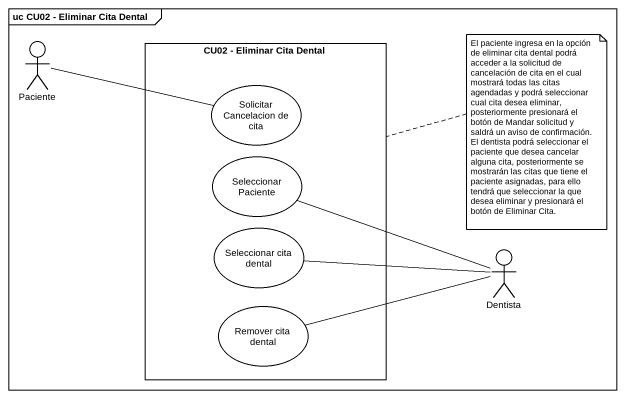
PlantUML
@startuml
mainframe uc CU02 - Eliminar Cita Dental
actor Paciente
rectangle "CU02 - Eliminar Cita Dental" as CU02_Eliminar_Cita_Dental {
  usecase "Solicitar Cancelacion de cita" as Solicitar_Cancelacion_de
  usecase "Seleccionar Paciente" as Seleccionar_Paciente
  usecase "Seleccionar cita dental" as Seleccionar_cita_dental
  usecase "Remover cita dental" as Remover_cita_dental
}
actor Dentista
Paciente -right- Solicitar_Cancelacion_de
Dentista -left- Seleccionar_Paciente
Dentista -left- Seleccionar_cita_dental
Dentista -left- Remover_cita_dental
note right of CU02_Eliminar_Cita_Dental
  El paciente ingresa en la opción de eliminar cita dental podrá acceder a la solicitud de cancelación de cita en el cual mostrará todas las citas agendadas y podrá seleccionar cual cita desea eliminar, posteriormente presionará el botón de Mandar solicitud y saldrá un aviso de confirmación.
  El dentista podrá seleccionar el paciente que desea cancelar alguna cita, posteriormente se mostrarán las citas que tiene el paciente asignadas, para ello tendrá que seleccionar la que desea eliminar y presionará el botón de Eliminar Cita.
end note
@enduml
